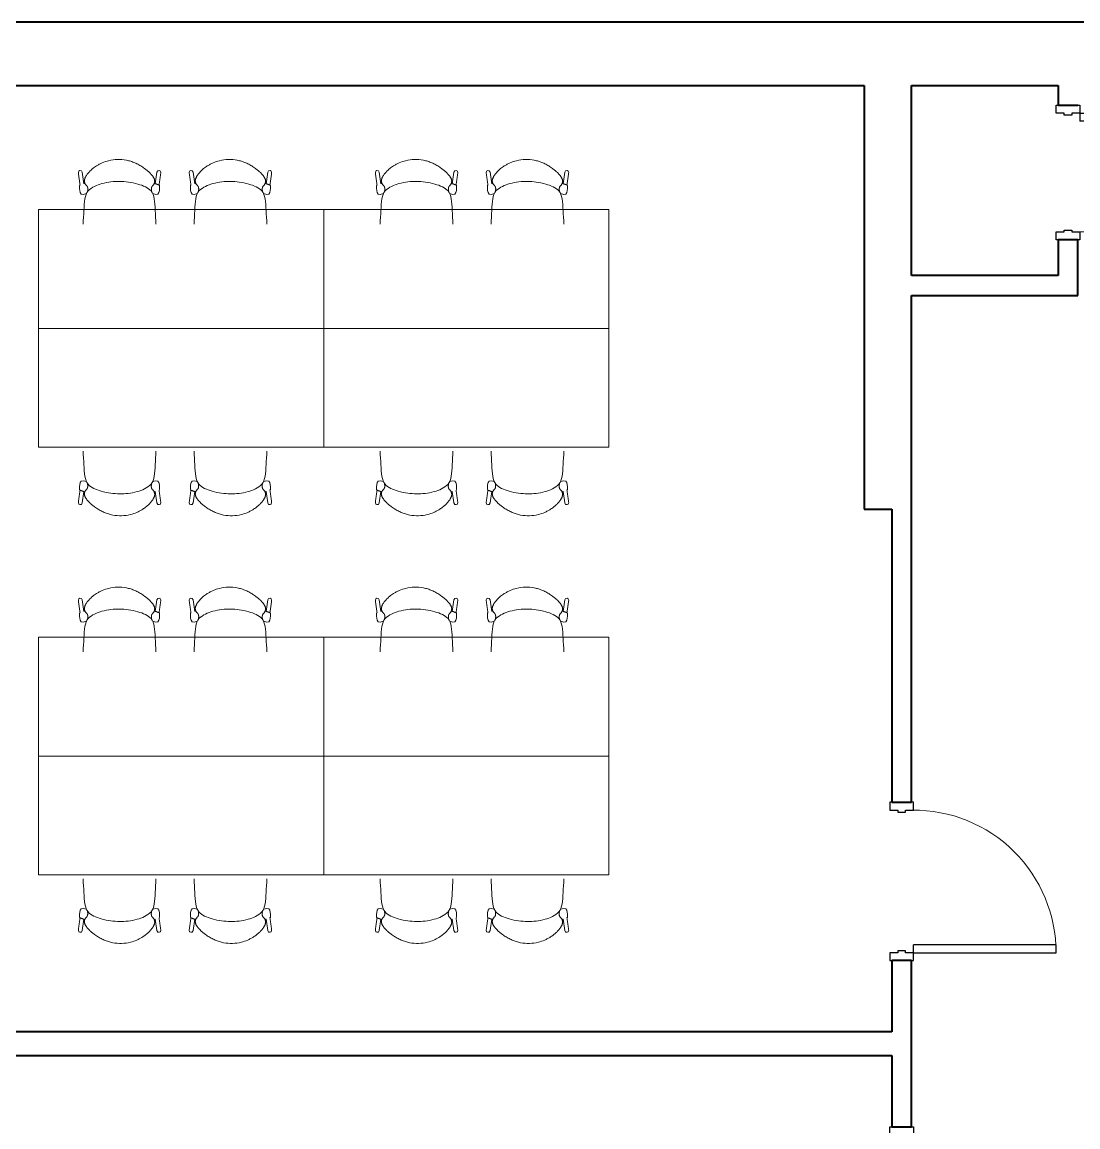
# Model space of a CAD drawing. Header units: inches. Extents: x -874 to -44, y 343 to 1063.
# Drawn here: x -723 to -456.3, y 784.2 to 1063.2 of the extents above; entities that cross this region are included whole.
import ezdxf

# ---------------------------------------------------------------- set-up
doc = ezdxf.new("R2010")
doc.units = ezdxf.units.IN
doc.header["$MEASUREMENT"] = 0
for name, color, linetype, lineweight in [('A-DOOR', 31, 'Continuous', 15), ('A-DOOR-FRAM', 31, 'Continuous', 25), ('A-WALL', 113, 'Continuous', 15), ('I-FURN', 30, 'Continuous', 9), ('I-WALL', 2, 'Continuous', 15)]:
    doc.layers.add(name, color=color, linetype=linetype, lineweight=lineweight)

# ---------------------------------------------------------------- blocks, each defined once
blk = doc.blocks.new('Door-Single_CE_ - WD Door-2_ HM Frame-5271117-SECOND FLOOR FFE PLAN')
at = {"layer": 'A-DOOR'}
for p, q in [((13, -33), (13, -3)), ((13, -3), (15, -3)), ((15, -3), (15, -33)), ((15, -33), (13, -33))]:
    blk.add_line(p, q, dxfattribs=at)
at = {"layer": 'A-DOOR', "lineweight": 25}
for p, q in [((13, -33), (13, -3)), ((15, -3), (13, -3)), ((15, -3), (15, -33)), ((15, -33), (13, -33))]:
    blk.add_line(p, q, dxfattribs=at)
at = {"layer": 'A-DOOR', "lineweight": 9}
for start in [179.4523, 179.4523, 179.5, 179.5]:
    blk.add_arc((15, -3), 30, start, 270, dxfattribs=at)
at = {"layer": 'A-DOOR-FRAM'}
for p, q in [((-17, 3), (-15, 3)), ((-17, -3), (-17, 3)), ((-15, 3), (-15, 1)), ((15, 3), (17, 3)), ((15, 1), (15, 3)), ((17, 3), (17, -3)), ((-15, 1), (-14.5, 1)), ((-14.5, 1), (-14.5, -1)), ((14.5, 1), (15, 1)), ((14.5, -1), (14.5, 1)), ((-15, -1), (-15, -3)), ((-14.5, -1), (-15, -1)), ((15, -1), (14.5, -1)), ((15, -3), (15, -1)), ((-15, -3), (-17, -3)), ((17, -3), (15, -3))]:
    blk.add_line(p, q, dxfattribs=at)
blk = doc.blocks.new('Table-Rectangular - 72_ x 30_-5210415-SECOND FLOOR FFE PLAN')
at = {"layer": 'I-FURN'}
for p, q in [((36, 15), (-36, 15)), ((-36, 15), (-36, -15)), ((36, -15), (36, 15)), ((-36, -15), (36, -15))]:
    blk.add_line(p, q, dxfattribs=at)
blk = doc.blocks.new('Chair_Stacking - Armless and Glides-2667581-SECOND FLOOR FFE PLAN')
at = {"layer": 'I-FURN'}
for p, q in [((-9.44, 9.42), (-6.53, 9.02)), ((-9.44, -9.42), (-6.55, -9.02))]:
    blk.add_line(p, q, dxfattribs=at)
for points, knots in [([(-5.95, 8.29), (-5.98, 8.33), (-6.05, 8.4), (-6.18, 8.51), (-6.29, 8.6), (-6.39, 8.66), (-6.48, 8.7), (-6.56, 8.74), (-6.65, 8.78), (-6.73, 8.81), (-6.79, 8.83), (-6.84, 8.84), (-6.9, 8.85), (-6.97, 8.86), (-7.06, 8.87), (-7.15, 8.88), (-7.24, 8.87), (-7.3, 8.87), (-7.37, 8.86), (-7.46, 8.84), (-7.58, 8.82), (-7.73, 8.77), (-7.89, 8.7), (-8.06, 8.62), (-8.23, 8.51), (-8.42, 8.39), (-8.6, 8.26), (-8.79, 8.11), (-8.98, 7.94), (-9.17, 7.76), (-9.32, 7.61), (-9.45, 7.48), (-9.57, 7.35), (-9.72, 7.18), (-9.9, 6.97), (-10.07, 6.75), (-10.24, 6.53), (-10.46, 6.23), (-10.62, 6), (-10.72, 5.84)], [-1, -1, -1, -1, -0.944444, -0.888889, -0.833333, -0.805556, -0.777778, -0.75, -0.722222, -0.694444, -0.680556, -0.666667, -0.652778, -0.638889, -0.611111, -0.583333, -0.569444, -0.555556, -0.541667, -0.527778, -0.5, -0.472222, -0.444444, -0.416667, -0.388889, -0.361111, -0.333333, -0.305556, -0.277778, -0.25, -0.222222, -0.208333, -0.194444, -0.166667, -0.138889, -0.111111, -0.083333, -0.055556, 0, 0, 0, 0]), ([(-6.21, 9.98), (-6.14, 10.17), (-4.42, 10.12), (-3.47, 9.7), (-4.03, 8.38)], [0, 0, 0, 0, 0.0820639, 0.1983562, 0.1983562, 0.1983562, 0.1983562]), ([(3.67, 9.19), (2.51, 9.15), (-1.26, 8.91), (-3.68, 8.83), (-4.72, 7.95)], [0.5833866, 0.5833866, 0.5833866, 0.5833866, 0.7699836, 1.1683365, 1.1683365, 1.1683365, 1.1683365]), ([(-10.72, 5.84), (-10.93, 5.53), (-11.32, 4.89), (-11.82, 3.88), (-12.22, 2.82), (-12.6, 1.36), (-12.75, -0.53), (-12.46, -2.59), (-11.94, -4.11), (-11.45, -5.12), (-11.17, -5.6), (-11.02, -5.84)], [0, 0, 0, 0, 0.090909, 0.181818, 0.272727, 0.363636, 0.545455, 0.727273, 0.863636, 0.931818, 1, 1, 1, 1]), ([(-4.72, 7.95), (-5.53, 7.3), (-6.81, 4.07), (-7.26, 0), (-6.91, -3.94), (-5.68, -6.99), (-4.72, -7.95)], [0, 0, 0, 0, 0.239211, 0.559396, 0.87447, 1.1135, 1.1135, 1.1135, 1.1135]), ([(-11.02, -5.84), (-10.92, -6.01), (-10.71, -6.32), (-10.42, -6.7), (-10.18, -6.98), (-10, -7.19), (-9.84, -7.36), (-9.71, -7.49), (-9.61, -7.58), (-9.51, -7.67), (-9.38, -7.79), (-9.21, -7.94), (-9.01, -8.1), (-8.75, -8.3), (-8.48, -8.47), (-8.23, -8.61), (-8.05, -8.7), (-7.88, -8.76), (-7.72, -8.81), (-7.57, -8.85), (-7.45, -8.87), (-7.36, -8.88), (-7.27, -8.88), (-7.17, -8.88), (-7.07, -8.87), (-7, -8.85), (-6.95, -8.84), (-6.89, -8.83), (-6.83, -8.82), (-6.75, -8.79), (-6.66, -8.75), (-6.57, -8.71), (-6.49, -8.67), (-6.38, -8.6), (-6.27, -8.52), (-6.14, -8.41), (-6.07, -8.33), (-6.03, -8.29)], [-1, -1, -1, -1, -0.944444, -0.888889, -0.861111, -0.833333, -0.805556, -0.791667, -0.777778, -0.763889, -0.75, -0.722222, -0.694444, -0.666667, -0.611111, -0.583333, -0.555556, -0.527778, -0.5, -0.472222, -0.444444, -0.430556, -0.416667, -0.388889, -0.361111, -0.347222, -0.333333, -0.319444, -0.305556, -0.277778, -0.25, -0.222222, -0.194444, -0.166667, -0.111111, -0.055556, 0, 0, 0, 0]), ([(-4.72, -7.95), (-3.68, -8.83), (-1.26, -8.91), (2.51, -9.15), (3.67, -9.19)], [-1.1683365, -1.1683365, -1.1683365, -1.1683365, -0.7699836, -0.5833866, -0.5833866, -0.5833866, -0.5833866]), ([(-6.21, -9.98), (-6.14, -10.17), (-4.42, -10.12), (-3.47, -9.7), (-4.03, -8.38)], [0, 0, 0, 0, 0.0820639, 0.1983562, 0.1983562, 0.1983562, 0.1983562])]:
    blk.add_open_spline(points, degree=3, knots=knots, dxfattribs=at)
for points, degree in [([(-9.35, 10.41), (-9.91, 10.49), (-10.11, 9.55), (-9.44, 9.42)], 3), ([(-6.21, 9.98), (-9.35, 10.41)], 1), ([(-6.64, 8.78), (-6.21, 9.98)], 1), ([(-5.95, 8.29), (-5.56, 7.9), (-4.52, 8.1)], 2), ([(-6.03, -8.29), (-5.62, -7.87), (-4.5, -8.09)], 2), ([(-9.35, -10.41), (-9.91, -10.49), (-10.11, -9.55), (-9.44, -9.42)], 3), ([(-6.21, -9.98), (-9.35, -10.41)], 1), ([(-6.64, -8.78), (-6.55, -9.02)], 1)]:
    blk.add_open_spline(points, degree=degree, dxfattribs=at)
blk = doc.blocks.new('Door-Single_CE_ - WD Door-2_ HM Frame-5271110-SECOND FLOOR FFE PLAN')
at = {"layer": 'A-DOOR'}
for p, q in [((16, -39), (16, -3)), ((16, -3), (18, -3)), ((18, -3), (18, -39)), ((18, -39), (16, -39))]:
    blk.add_line(p, q, dxfattribs=at)
at = {"layer": 'A-DOOR', "lineweight": 25}
for p, q in [((16, -39), (16, -3)), ((18, -3), (16, -3)), ((18, -3), (18, -39)), ((18, -39), (16, -39))]:
    blk.add_line(p, q, dxfattribs=at)
at = {"layer": 'A-DOOR', "lineweight": 9}
blk.add_arc((18, -3), 36, 179.5, 270, dxfattribs=at)
blk.add_arc((18, -3), 36, 179.5, 270, dxfattribs=at)
blk.add_arc((18, -3), 36, 179.5, 270, dxfattribs=at)
blk.add_arc((18, -3), 36, 179.5, 270, dxfattribs=at)
at = {"layer": 'A-DOOR-FRAM'}
for p, q in [((-20, 3), (-18, 3)), ((-20, -3), (-20, 3)), ((-18, 3), (-18, 1)), ((18, 3), (20, 3)), ((18, 1), (18, 3)), ((20, 3), (20, -3)), ((-18, 1), (-17.5, 1)), ((-17.5, 1), (-17.5, -1)), ((17.5, 1), (18, 1)), ((17.5, -1), (17.5, 1)), ((-18, -1), (-18, -3)), ((-17.5, -1), (-18, -1)), ((18, -1), (17.5, -1)), ((18, -3), (18, -1)), ((-18, -3), (-20, -3)), ((20, -3), (18, -3))]:
    blk.add_line(p, q, dxfattribs=at)
blk = doc.blocks.new('Door-Single_CE_ - WD Door-2_ HM Frame-5271111-SECOND FLOOR FFE PLAN')
at = {"layer": 'A-DOOR'}
for p, q in [((18, 39), (16, 39)), ((16, 39), (16, 3)), ((18, 3), (18, 39)), ((16, 3), (18, 3))]:
    blk.add_line(p, q, dxfattribs=at)
at = {"layer": 'A-DOOR', "lineweight": 25}
for p, q in [((18, 39), (16, 39)), ((16, 39), (16, 3)), ((18, 3), (18, 39)), ((18, 3), (16, 3))]:
    blk.add_line(p, q, dxfattribs=at)
at = {"layer": 'A-DOOR', "lineweight": 9}
blk.add_arc((18, 3), 36, 90, 180.5, dxfattribs=at)
blk.add_arc((18, 3), 36, 90, 180.5, dxfattribs=at)
blk.add_arc((18, 3), 36, 90, 180.5, dxfattribs=at)
blk.add_arc((18, 3), 36, 90, 180.5, dxfattribs=at)
at = {"layer": 'A-DOOR-FRAM'}
for p, q in [((-18, 3), (-20, 3)), ((-20, 3), (-20, -3)), ((-18, 1), (-18, 3)), ((20, 3), (18, 3)), ((18, 3), (18, 1)), ((20, -3), (20, 3)), ((-17.5, 1), (-18, 1)), ((-17.5, -1), (-17.5, 1)), ((18, 1), (17.5, 1)), ((17.5, 1), (17.5, -1)), ((-18, -3), (-18, -1)), ((-18, -1), (-17.5, -1)), ((17.5, -1), (18, -1)), ((18, -1), (18, -3)), ((-20, -3), (-18, -3)), ((18, -3), (20, -3))]:
    blk.add_line(p, q, dxfattribs=at)

msp = doc.modelspace()

# ---------------------------------------------------------------- linework, layer by layer
at = {"layer": 'A-WALL', "lineweight": 40}
for p, q in [((-451.34, 1063.17), (-764.34, 1063.17)), ((-748.34, 1047.17), (-510.34, 1047.17)), ((-510.34, 1047.17), (-510.34, 940.17)), ((-498.34, 1047.17), (-461.34, 1047.17)), ((-498.34, 999.17), (-498.34, 1047.17)), ((-498.34, 940.17), (-498.34, 994.17)), ((-510.34, 940.17), (-503.34, 940.17)), ((-503.34, 808.17), (-842.34, 808.17)), ((-842.34, 802.17), (-503.34, 802.17))]:
    msp.add_line(p, q, dxfattribs=at)
at = {"layer": 'I-WALL', "lineweight": 40}
for p, q in [((-461.34, 1047.17), (-461.34, 1042.17)), ((-461.34, 1042.17), (-456.34, 1042.17)), ((-456.34, 1008.17), (-461.34, 1008.17)), ((-461.34, 1008.17), (-461.34, 999.17)), ((-456.34, 994.17), (-456.34, 1008.17)), ((-461.34, 999.17), (-498.34, 999.17)), ((-498.34, 994.17), (-456.34, 994.17)), ((-503.34, 940.17), (-503.34, 866.17)), ((-498.34, 866.17), (-498.34, 940.17)), ((-503.34, 866.17), (-498.34, 866.17)), ((-498.34, 826.17), (-503.34, 826.17)), ((-503.34, 826.17), (-503.34, 808.17)), ((-498.34, 784.17), (-498.34, 826.17)), ((-503.34, 802.17), (-503.34, 784.17)), ((-503.34, 784.17), (-498.34, 784.17))]:
    msp.add_line(p, q, dxfattribs=at)

# ---------------------------------------------------------------- block references
at = {"layer": 'A-DOOR', "lineweight": 9}
for name, p, rotation in [('Door-Single_CE_ - WD Door-2_ HM Frame-5271117-SECOND FLOOR FFE PLAN', (-458.84, 1025.17), 89.99999999999991), ('Door-Single_CE_ - WD Door-2_ HM Frame-5271111-SECOND FLOOR FFE PLAN', (-500.84, 846.17), 270), ('Door-Single_CE_ - WD Door-2_ HM Frame-5271110-SECOND FLOOR FFE PLAN', (-500.84, 764.17), 90)]:
    msp.add_blockref(name, p, dxfattribs=dict(at, rotation=rotation))
at = {"layer": 'I-FURN'}
for p, rotation in [((-698.34, 1015.82), 270.0000000000001), ((-670.34, 1015.82), 270.0000000000001), ((-623.34, 1015.82), 270.0000000000001), ((-595.34, 1015.82), 270.0000000000001), ((-698.34, 951.17), 89.99999999999969), ((-670.34, 951.17), 89.99999999999969), ((-623.34, 951.17), 89.99999999999969), ((-595.34, 951.17), 89.99999999999969), ((-698.34, 907.82), 270.0000000000001), ((-670.34, 907.82), 270.0000000000001), ((-623.34, 907.82), 270.0000000000001), ((-595.34, 907.82), 270.0000000000001), ((-698.34, 843.17), 89.99999999999969), ((-670.34, 843.17), 89.99999999999969), ((-623.34, 843.17), 89.99999999999969), ((-595.34, 843.17), 89.99999999999969)]:
    msp.add_blockref('Chair_Stacking - Armless and Glides-2667581-SECOND FLOOR FFE PLAN', p, dxfattribs=dict(at, rotation=rotation))
for p in [(-682.77, 1000.82), (-610.77, 1000.82), (-682.77, 970.82), (-610.77, 970.82), (-682.77, 892.82), (-610.77, 892.82), (-682.77, 862.82), (-610.77, 862.82)]:
    msp.add_blockref('Table-Rectangular - 72_ x 30_-5210415-SECOND FLOOR FFE PLAN', p, dxfattribs=at)

doc.saveas('drawing.dxf')
